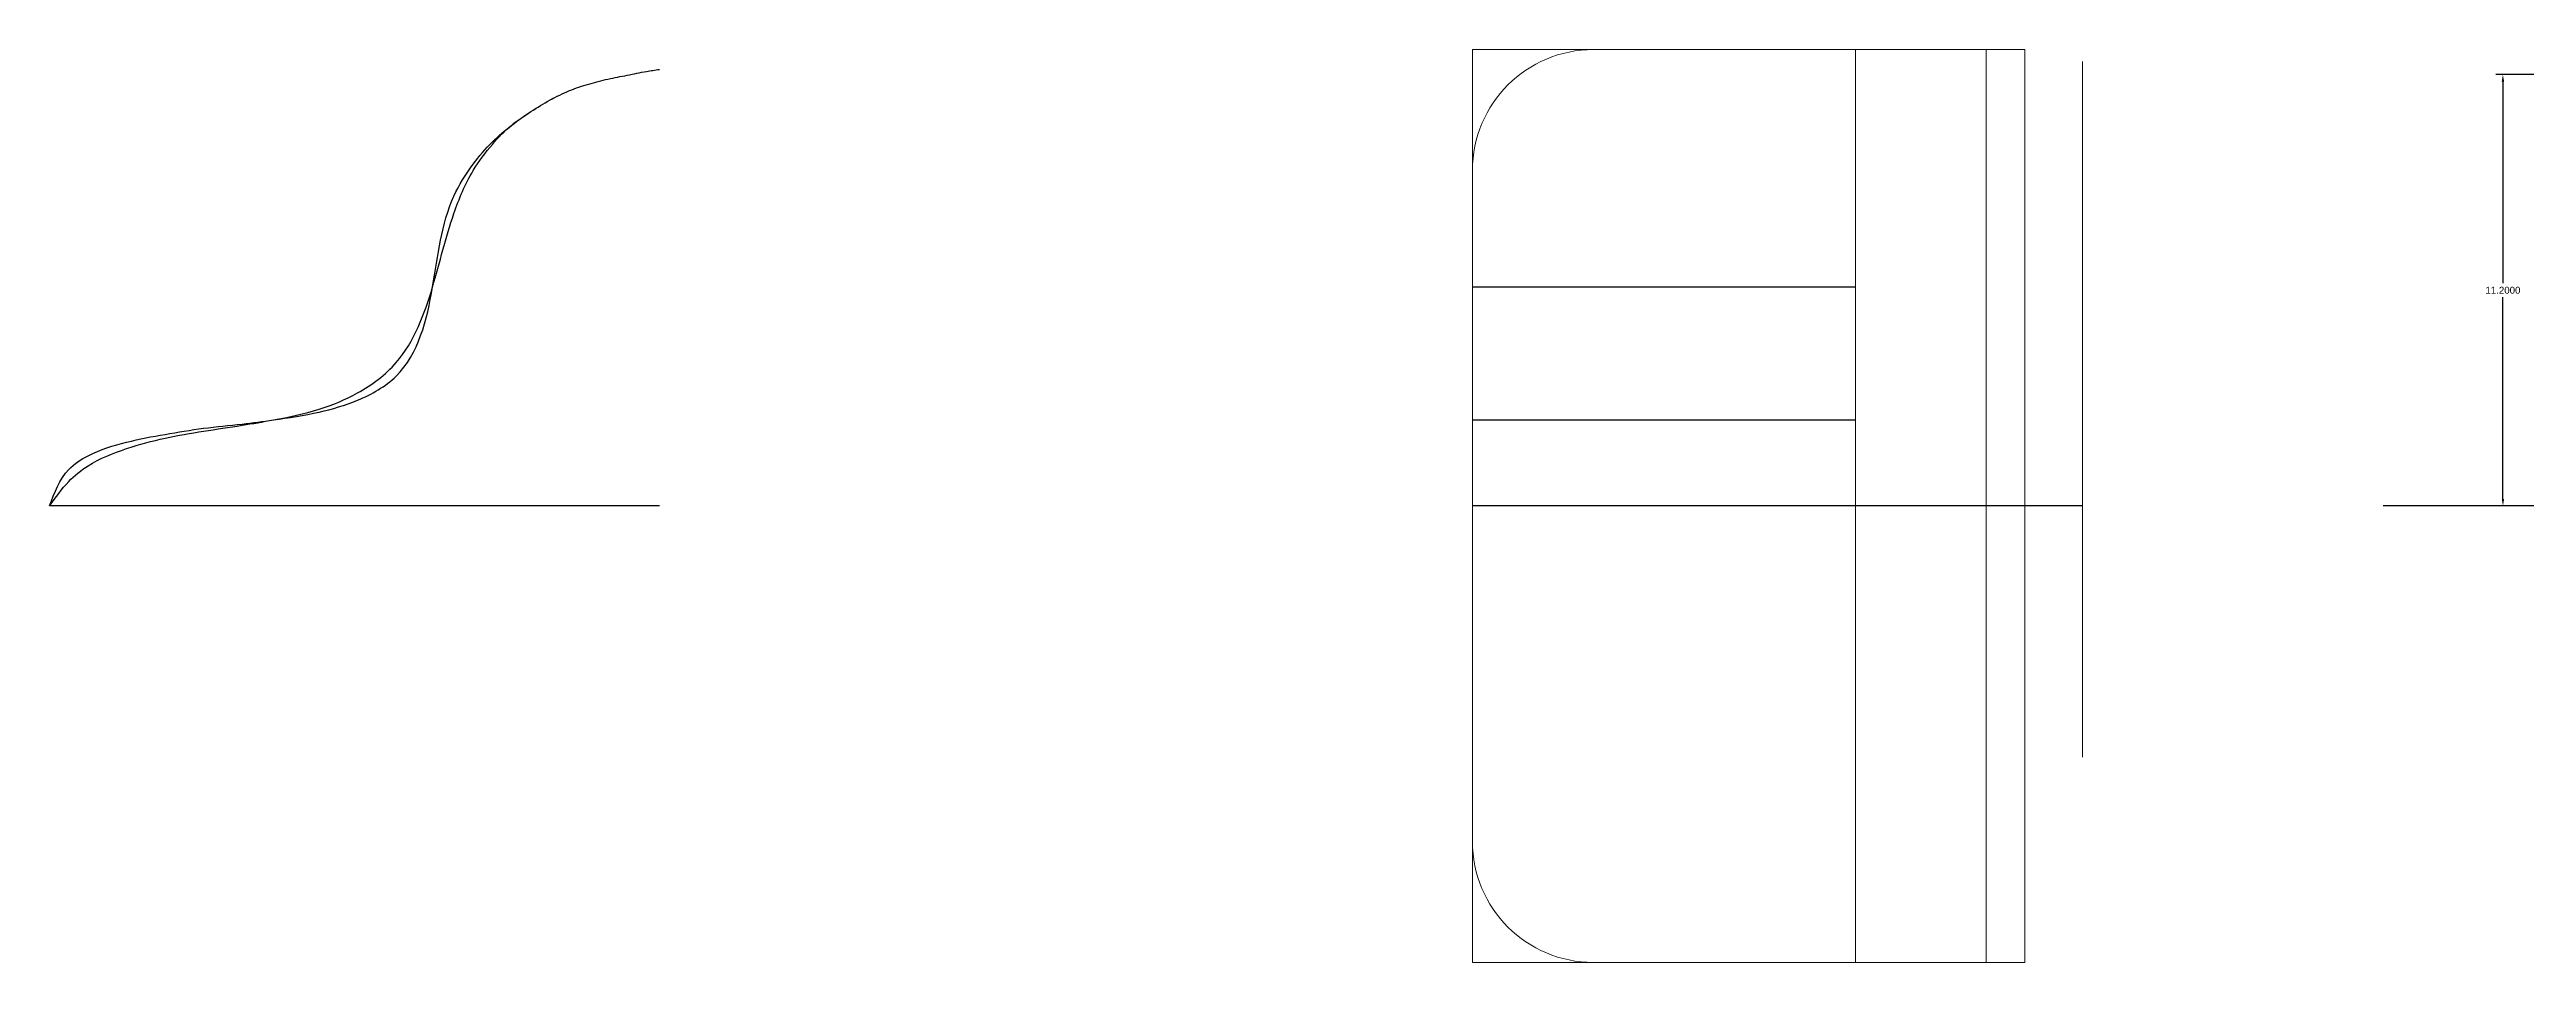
# Model space of a CAD drawing. Header units: inches. Extents: x 2352 to 5491, y -38 to 423.
# Drawn here: x 5164.8 to 5229.2, y 22 to 45.7 of the extents above; entities that cross this region are included whole.
import ezdxf

# ---------------------------------------------------------------- set-up
doc = ezdxf.new("R2010")
doc.units = ezdxf.units.IN
doc.header["$MEASUREMENT"] = 0
doc.header["$PDMODE"] = 3
for name, color, linetype in [('St-1', 7, 'Continuous'), ('St1', 7, 'Continuous'), ('ST1 Aper2T', 5, 'Continuous'), ('St2', 7, 'Continuous'), ('ST6 Aper2T', 5, 'Continuous'), ('WL0', 10, 'Continuous'), ('WL9.947', 90, 'Continuous')]:
    doc.layers.add(name, color=color, linetype=linetype)
doc.styles.get("Standard").update_dxf_attribs({"font": 'arial.ttf'})
doc.dimstyles.get("Standard").update_dxf_attribs({"dimtxt": 0.18, "dimasz": 0.18, "dimexe": 0.18, "dimexo": 0.0625, "dimgap": 0.09, "dimtad": 0, "dimtih": 1, "dimtoh": 1, "dimdec": 4, "dimzin": 0, "dimdsep": 46, "dimtxsty": 'Standard', "dimcen": 0.09, "dimadec": 0, "dimazin": 0, "dimtfac": 1, "dimtdec": 4, "dimtofl": 0, "dimtmove": 0, "dimatfit": 3, "dimfxl": 1, "dimtolj": 1, "dimtzin": 0, "dimarcsym": 0})

# ---------------------------------------------------------------- blocks, each defined once
blk = doc.blocks.new('*D102')
at = {"layer": 'Defpoints', "color": 0, "transparency": 16777216}
for p in [(5228.548, 45.072), (5236.689, 45.072), (5236.689, 33.872)]:
    blk.add_point(p, dxfattribs=at)
at = {"layer": 'ST6 Aper2T', "color": 0, "lineweight": -2, "transparency": 16777216}
for p, q in [((5236.626, 45.072), (5228.368, 45.072)), ((5228.548, 44.892), (5228.548, 39.654)), ((5228.548, 34.052), (5228.548, 39.29)), ((5236.626, 33.872), (5228.368, 33.872))]:
    blk.add_line(p, q, dxfattribs=at)
at = {"layer": 'ST6 Aper2T', "color": 0, "transparency": 16777216}
for points in [[(5228.518, 44.892), (5228.578, 44.892), (5228.548, 45.072)], [(5228.518, 34.052), (5228.578, 34.052), (5228.548, 33.872)]]:
    blk.add_solid(points, dxfattribs=at)
at = {"layer": 'ST6 Aper2T', "color": 0, "transparency": 16777216, "insert": (5228.548, 39.472), "char_height": 0.18, "attachment_point": 5}
blk.add_mtext('\\A1;11.2000', dxfattribs=at)

msp = doc.modelspace()

# ---------------------------------------------------------------- linework, layer by layer
at = {"lineweight": 5}
for p, q in [((5216.13115, 45.72174), (5201.79115, 45.72174)), ((5215.13115, 45.72174), (5215.13115, 22.02174)), ((5216.13115, 22.02174), (5216.13115, 45.72174)), ((5217.63115, 42.75924), (5217.63115, 45.41548)), ((5217.63115, 27.35453), (5217.63115, 42.75924)), ((5201.79115, 22.02174), (5216.13115, 22.02174))]:
    msp.add_line(p, q, dxfattribs=at)
for centre, start, end in [((5204.93115, 42.58174), 90, 180), ((5204.93115, 25.16174), 180, 270)]:
    msp.add_arc(centre, 3.14, start, end, dxfattribs=at)
at = {"layer": 'St-1'}
msp.add_line((5269.85076, 33.87174), (5225.43825, 33.87174), dxfattribs=at)
at = {"layer": 'St1'}
for points in [[(5164.84183, 33.87174), (5165.34183, 34.82087), (5165.84183, 35.1772), (5166.84183, 35.52956), (5167.84183, 35.73217), (5168.84183, 35.88827), (5169.84183, 35.99944), (5170.6543, 36.10704), (5171.84183, 36.31093), (5172.84183, 36.61885), (5173.84183, 37.24456), (5174.78883, 39.55814), (5175.34183, 41.91502), (5175.84183, 42.74634), (5176.34183, 43.32563), (5176.84183, 43.75895), (5177.34183, 44.11158), (5177.84183, 44.41349), (5178.34183, 44.65437), (5178.84183, 44.82544), (5179.34183, 44.95531), (5179.84183, 45.05589), (5180.34183, 45.15353), (5180.68183, 45.20773)], [(5164.84183, 33.87174), (5165.34183, 34.50717), (5165.84183, 34.91456), (5166.84183, 35.36076), (5167.84183, 35.63222), (5168.84183, 35.8144), (5169.84183, 35.96817), (5170.6543, 36.10704), (5171.84183, 36.38568), (5172.84183, 36.80631), (5173.84183, 37.59633), (5174.78883, 39.55814), (5175.34183, 41.46592), (5175.84183, 42.57756), (5176.34183, 43.26057), (5176.84183, 43.75895), (5177.34183, 44.11158), (5177.84183, 44.41349), (5178.34183, 44.65437), (5178.84183, 44.82544), (5179.34183, 44.95531), (5179.84183, 45.05589), (5180.34183, 45.15353), (5180.68183, 45.20773)]]:
    msp.add_spline(points, degree=3, dxfattribs=at)
at = {"layer": 'ST1 Aper2T'}
for p, q in [((5201.79115, 39.55814), (5211.73815, 39.55814)), ((5201.79115, 36.10704), (5211.73815, 36.10704))]:
    msp.add_line(p, q, dxfattribs=at)
at = {"layer": 'St2'}
for p, q in [((5180.68183, 33.87174), (5164.84183, 33.87174)), ((5217.63115, 33.87174), (5201.79115, 33.87174))]:
    msp.add_line(p, q, dxfattribs=at)
at = {"layer": 'WL0', "lineweight": 5}
msp.add_line((5201.79115, 45.72174), (5201.79115, 22.02174), dxfattribs=at)
at = {"layer": 'WL9.947', "lineweight": 5}
msp.add_line((5211.73815, 22.02174), (5211.73815, 45.72174), dxfattribs=at)

# ---------------------------------------------------------------- dimensions: what is measured, and where the dimension line sits
at = {"layer": 'ST6 Aper2T'}
dim = msp.add_linear_dim(base=(5228.54836, 45.07174), p1=(5236.68888, 33.87174), p2=(5236.68888, 45.07174), angle=90, dimstyle='Standard', dxfattribs=at)
dim.commit()
dim.dimension.update_dxf_attribs({"geometry": '*D102', "text_midpoint": (5228.54836, 39.47174)})

doc.saveas('drawing.dxf')
